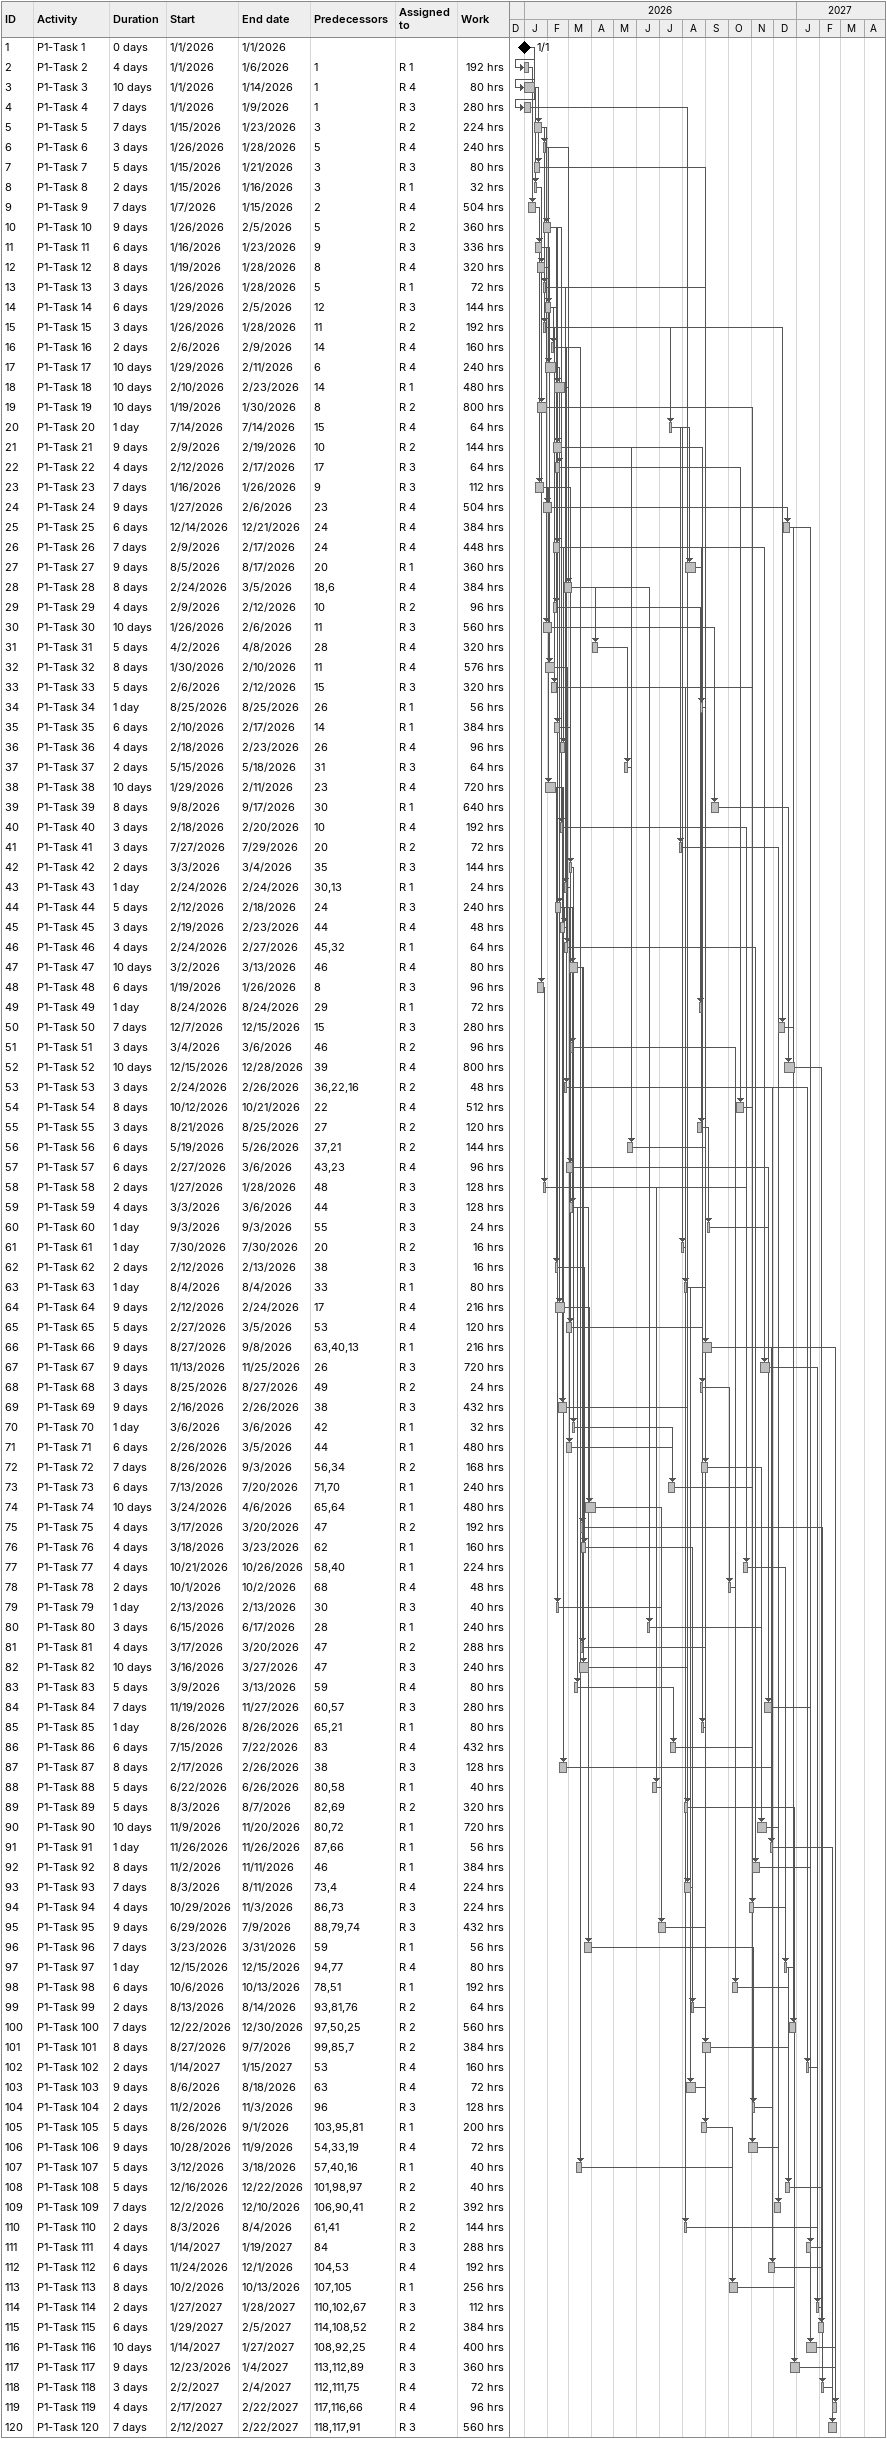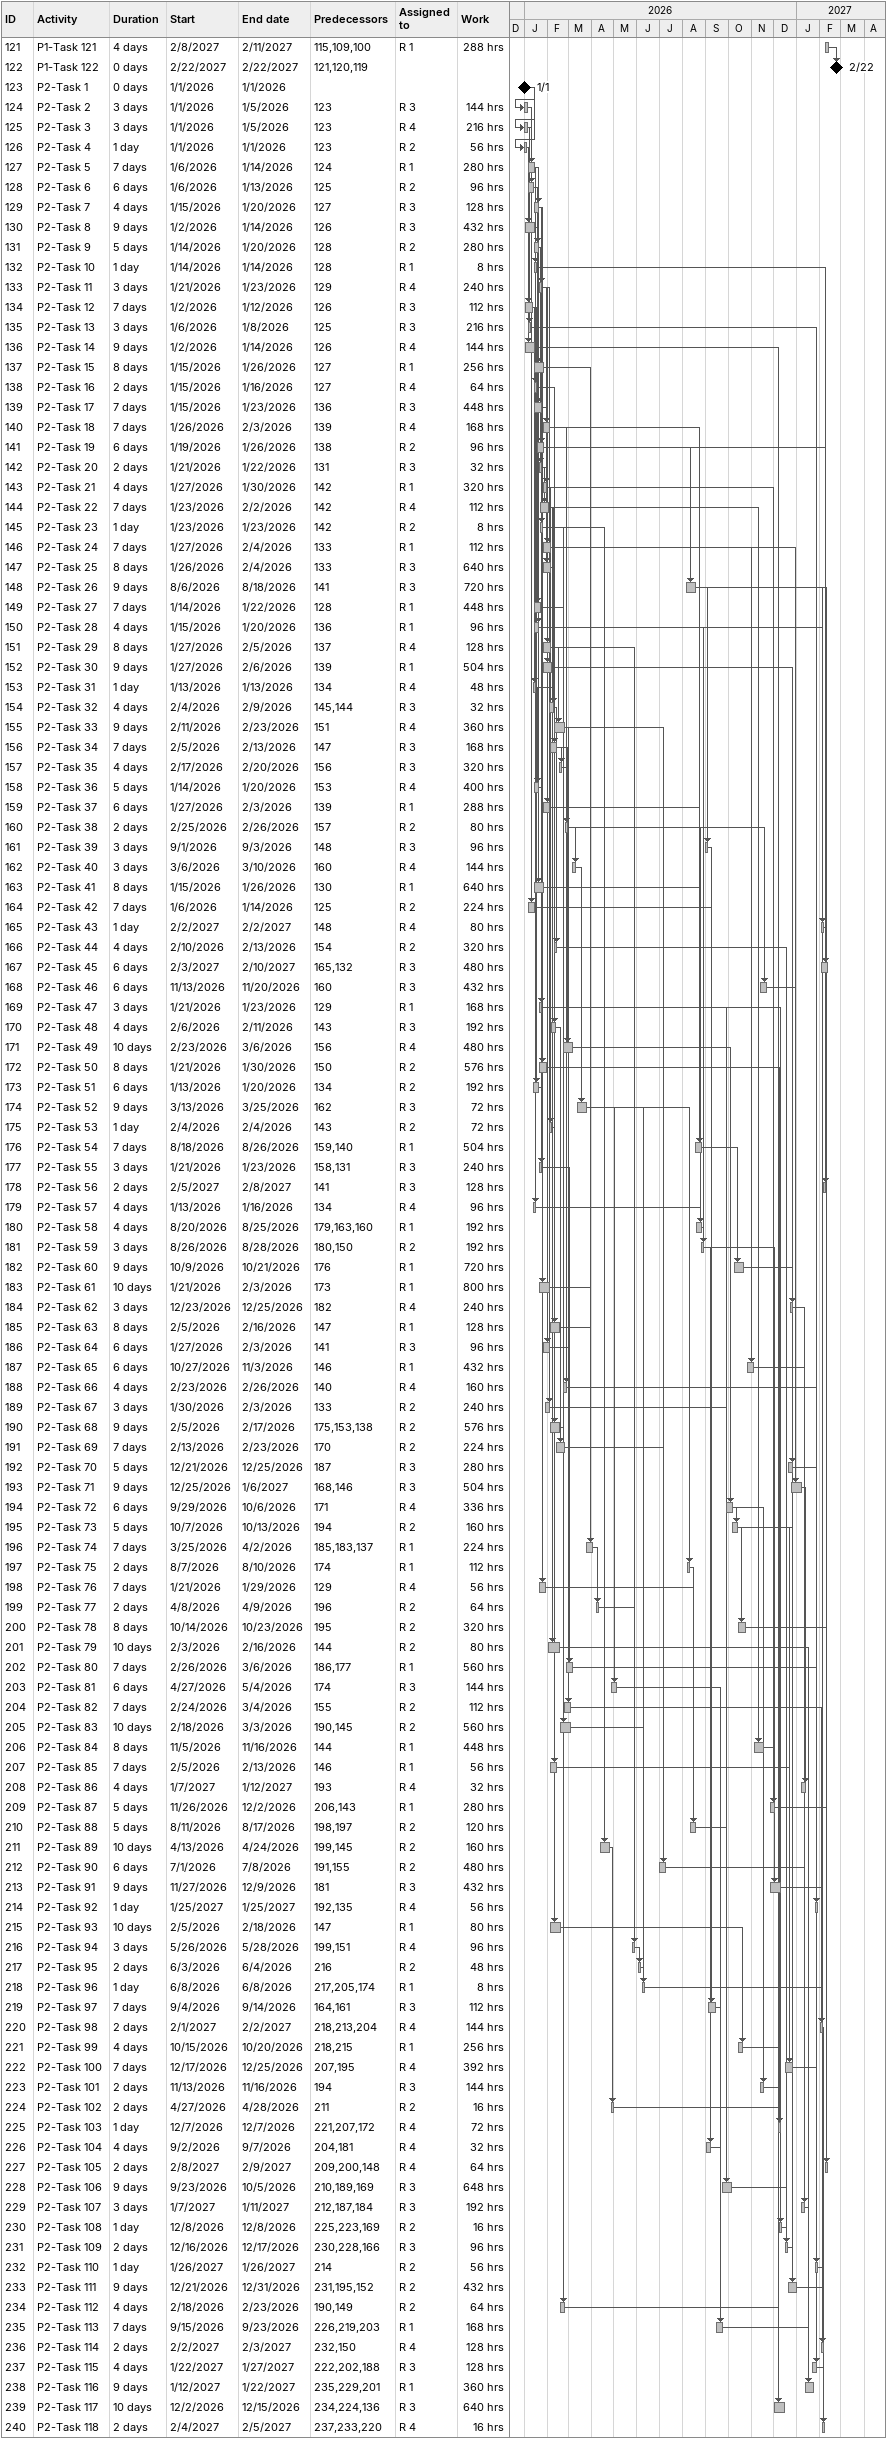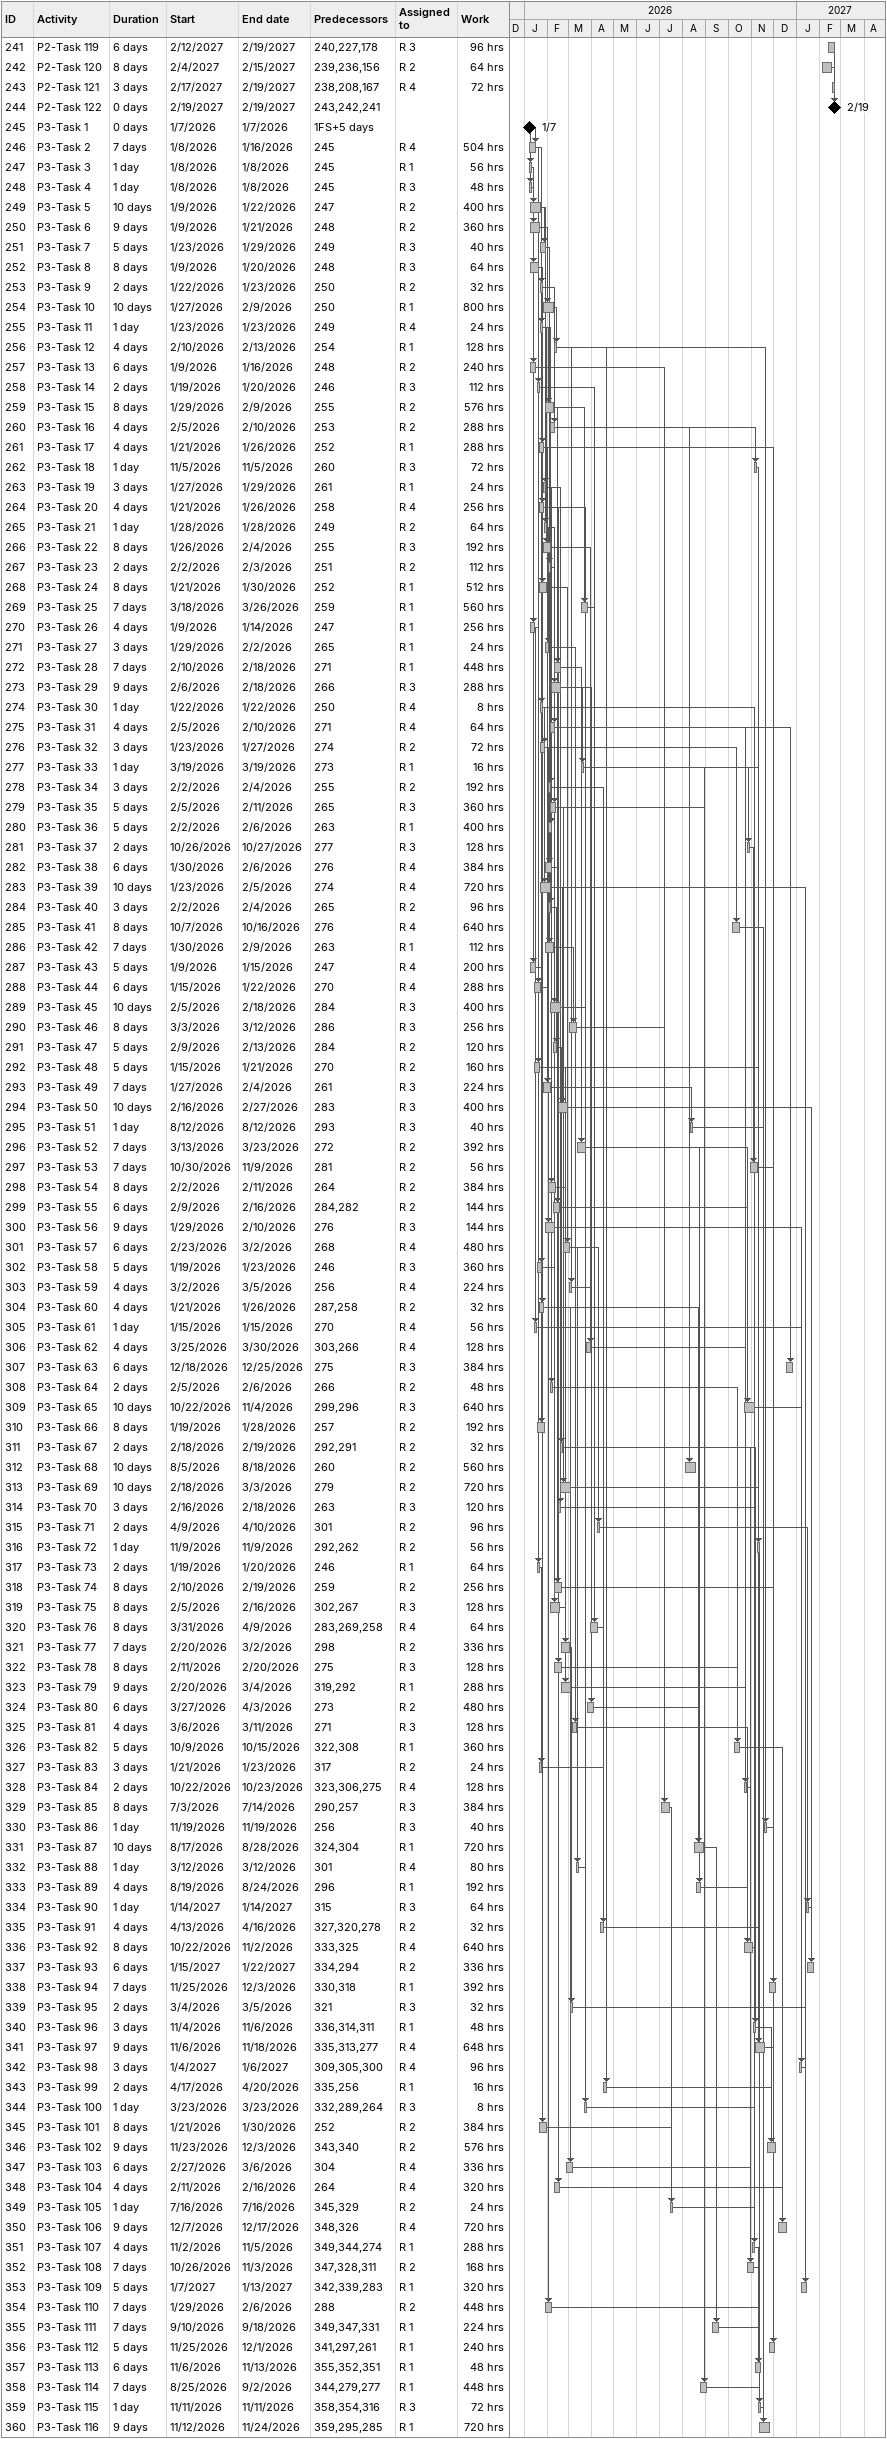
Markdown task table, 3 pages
| ID | Task | Duration | Start | Finish | Predecessors | Resources | Work (h) |
|---|---|---|---|---|---|---|---|
| 1 | P1-Task 1 | 0d | 2026-01-01 | 2026-01-01 |  |  |  |
| 2 | P1-Task 2 | 4d | 2026-01-01 | 2026-01-06 | 1 | R 1 | 192 |
| 3 | P1-Task 3 | 10d | 2026-01-01 | 2026-01-14 | 1 | R 4 | 80 |
| 4 | P1-Task 4 | 7d | 2026-01-01 | 2026-01-09 | 1 | R 3 | 280 |
| 5 | P1-Task 5 | 7d | 2026-01-15 | 2026-01-23 | 3 | R 2 | 224 |
| 6 | P1-Task 6 | 3d | 2026-01-26 | 2026-01-28 | 5 | R 4 | 240 |
| 7 | P1-Task 7 | 5d | 2026-01-15 | 2026-01-21 | 3 | R 3 | 80 |
| 8 | P1-Task 8 | 2d | 2026-01-15 | 2026-01-16 | 3 | R 1 | 32 |
| 9 | P1-Task 9 | 7d | 2026-01-07 | 2026-01-15 | 2 | R 4 | 504 |
| 10 | P1-Task 10 | 9d | 2026-01-26 | 2026-02-05 | 5 | R 2 | 360 |
| 11 | P1-Task 11 | 6d | 2026-01-16 | 2026-01-23 | 9 | R 3 | 336 |
| 12 | P1-Task 12 | 8d | 2026-01-19 | 2026-01-28 | 8 | R 4 | 320 |
| 13 | P1-Task 13 | 3d | 2026-01-26 | 2026-01-28 | 5 | R 1 | 72 |
| 14 | P1-Task 14 | 6d | 2026-01-29 | 2026-02-05 | 12 | R 3 | 144 |
| 15 | P1-Task 15 | 3d | 2026-01-26 | 2026-01-28 | 11 | R 2 | 192 |
| 16 | P1-Task 16 | 2d | 2026-02-06 | 2026-02-09 | 14 | R 4 | 160 |
| 17 | P1-Task 17 | 10d | 2026-01-29 | 2026-02-11 | 6 | R 4 | 240 |
| 18 | P1-Task 18 | 10d | 2026-02-10 | 2026-02-23 | 14 | R 1 | 480 |
| 19 | P1-Task 19 | 10d | 2026-01-19 | 2026-01-30 | 8 | R 2 | 800 |
| 20 | P1-Task 20 | 1d | 2026-07-14 | 2026-07-14 | 15 | R 4 | 64 |
| 21 | P1-Task 21 | 9d | 2026-02-09 | 2026-02-19 | 10 | R 2 | 144 |
| 22 | P1-Task 22 | 4d | 2026-02-12 | 2026-02-17 | 17 | R 3 | 64 |
| 23 | P1-Task 23 | 7d | 2026-01-16 | 2026-01-26 | 9 | R 3 | 112 |
| 24 | P1-Task 24 | 9d | 2026-01-27 | 2026-02-06 | 23 | R 4 | 504 |
| 25 | P1-Task 25 | 6d | 2026-12-14 | 2026-12-21 | 24 | R 4 | 384 |
| 26 | P1-Task 26 | 7d | 2026-02-09 | 2026-02-17 | 24 | R 4 | 448 |
| 27 | P1-Task 27 | 9d | 2026-08-05 | 2026-08-17 | 20 | R 1 | 360 |
| 28 | P1-Task 28 | 8d | 2026-02-24 | 2026-03-05 | 18, 6 | R 4 | 384 |
| 29 | P1-Task 29 | 4d | 2026-02-09 | 2026-02-12 | 10 | R 2 | 96 |
| 30 | P1-Task 30 | 10d | 2026-01-26 | 2026-02-06 | 11 | R 3 | 560 |
| 31 | P1-Task 31 | 5d | 2026-04-02 | 2026-04-08 | 28 | R 4 | 320 |
| 32 | P1-Task 32 | 8d | 2026-01-30 | 2026-02-10 | 11 | R 4 | 576 |
| 33 | P1-Task 33 | 5d | 2026-02-06 | 2026-02-12 | 15 | R 3 | 320 |
| 34 | P1-Task 34 | 1d | 2026-08-25 | 2026-08-25 | 26 | R 1 | 56 |
| 35 | P1-Task 35 | 6d | 2026-02-10 | 2026-02-17 | 14 | R 1 | 384 |
| 36 | P1-Task 36 | 4d | 2026-02-18 | 2026-02-23 | 26 | R 4 | 96 |
| 37 | P1-Task 37 | 2d | 2026-05-15 | 2026-05-18 | 31 | R 3 | 64 |
| 38 | P1-Task 38 | 10d | 2026-01-29 | 2026-02-11 | 23 | R 4 | 720 |
| 39 | P1-Task 39 | 8d | 2026-09-08 | 2026-09-17 | 30 | R 1 | 640 |
| 40 | P1-Task 40 | 3d | 2026-02-18 | 2026-02-20 | 10 | R 4 | 192 |
| 41 | P1-Task 41 | 3d | 2026-07-27 | 2026-07-29 | 20 | R 2 | 72 |
| 42 | P1-Task 42 | 2d | 2026-03-03 | 2026-03-04 | 35 | R 3 | 144 |
| 43 | P1-Task 43 | 1d | 2026-02-24 | 2026-02-24 | 30, 13 | R 1 | 24 |
| 44 | P1-Task 44 | 5d | 2026-02-12 | 2026-02-18 | 24 | R 3 | 240 |
| 45 | P1-Task 45 | 3d | 2026-02-19 | 2026-02-23 | 44 | R 4 | 48 |
| 46 | P1-Task 46 | 4d | 2026-02-24 | 2026-02-27 | 45, 32 | R 1 | 64 |
| 47 | P1-Task 47 | 10d | 2026-03-02 | 2026-03-13 | 46 | R 4 | 80 |
| 48 | P1-Task 48 | 6d | 2026-01-19 | 2026-01-26 | 8 | R 3 | 96 |
| 49 | P1-Task 49 | 1d | 2026-08-24 | 2026-08-24 | 29 | R 1 | 72 |
| 50 | P1-Task 50 | 7d | 2026-12-07 | 2026-12-15 | 15 | R 3 | 280 |
| 51 | P1-Task 51 | 3d | 2026-03-04 | 2026-03-06 | 46 | R 2 | 96 |
| 52 | P1-Task 52 | 10d | 2026-12-15 | 2026-12-28 | 39 | R 4 | 800 |
| 53 | P1-Task 53 | 3d | 2026-02-24 | 2026-02-26 | 36, 22, 16 | R 2 | 48 |
| 54 | P1-Task 54 | 8d | 2026-10-12 | 2026-10-21 | 22 | R 4 | 512 |
| 55 | P1-Task 55 | 3d | 2026-08-21 | 2026-08-25 | 27 | R 2 | 120 |
| 56 | P1-Task 56 | 6d | 2026-05-19 | 2026-05-26 | 37, 21 | R 2 | 144 |
| 57 | P1-Task 57 | 6d | 2026-02-27 | 2026-03-06 | 43, 23 | R 4 | 96 |
| 58 | P1-Task 58 | 2d | 2026-01-27 | 2026-01-28 | 48 | R 3 | 128 |
| 59 | P1-Task 59 | 4d | 2026-03-03 | 2026-03-06 | 44 | R 3 | 128 |
| 60 | P1-Task 60 | 1d | 2026-09-03 | 2026-09-03 | 55 | R 3 | 24 |
| 61 | P1-Task 61 | 1d | 2026-07-30 | 2026-07-30 | 20 | R 2 | 16 |
| 62 | P1-Task 62 | 2d | 2026-02-12 | 2026-02-13 | 38 | R 3 | 16 |
| 63 | P1-Task 63 | 1d | 2026-08-04 | 2026-08-04 | 33 | R 1 | 80 |
| 64 | P1-Task 64 | 9d | 2026-02-12 | 2026-02-24 | 17 | R 4 | 216 |
| 65 | P1-Task 65 | 5d | 2026-02-27 | 2026-03-05 | 53 | R 4 | 120 |
| 66 | P1-Task 66 | 9d | 2026-08-27 | 2026-09-08 | 63, 40, 13 | R 1 | 216 |
| 67 | P1-Task 67 | 9d | 2026-11-13 | 2026-11-25 | 26 | R 3 | 720 |
| 68 | P1-Task 68 | 3d | 2026-08-25 | 2026-08-27 | 49 | R 2 | 24 |
| 69 | P1-Task 69 | 9d | 2026-02-16 | 2026-02-26 | 38 | R 3 | 432 |
| 70 | P1-Task 70 | 1d | 2026-03-06 | 2026-03-06 | 42 | R 1 | 32 |
| 71 | P1-Task 71 | 6d | 2026-02-26 | 2026-03-05 | 44 | R 1 | 480 |
| 72 | P1-Task 72 | 7d | 2026-08-26 | 2026-09-03 | 56, 34 | R 2 | 168 |
| 73 | P1-Task 73 | 6d | 2026-07-13 | 2026-07-20 | 71, 70 | R 1 | 240 |
| 74 | P1-Task 74 | 10d | 2026-03-24 | 2026-04-06 | 65, 64 | R 1 | 480 |
| 75 | P1-Task 75 | 4d | 2026-03-17 | 2026-03-20 | 47 | R 2 | 192 |
| 76 | P1-Task 76 | 4d | 2026-03-18 | 2026-03-23 | 62 | R 1 | 160 |
| 77 | P1-Task 77 | 4d | 2026-10-21 | 2026-10-26 | 58, 40 | R 1 | 224 |
| 78 | P1-Task 78 | 2d | 2026-10-01 | 2026-10-02 | 68 | R 4 | 48 |
| 79 | P1-Task 79 | 1d | 2026-02-13 | 2026-02-13 | 30 | R 3 | 40 |
| 80 | P1-Task 80 | 3d | 2026-06-15 | 2026-06-17 | 28 | R 1 | 240 |
| 81 | P1-Task 81 | 4d | 2026-03-17 | 2026-03-20 | 47 | R 2 | 288 |
| 82 | P1-Task 82 | 10d | 2026-03-16 | 2026-03-27 | 47 | R 3 | 240 |
| 83 | P1-Task 83 | 5d | 2026-03-09 | 2026-03-13 | 59 | R 4 | 80 |
| 84 | P1-Task 84 | 7d | 2026-11-19 | 2026-11-27 | 60, 57 | R 3 | 280 |
| 85 | P1-Task 85 | 1d | 2026-08-26 | 2026-08-26 | 65, 21 | R 1 | 80 |
| 86 | P1-Task 86 | 6d | 2026-07-15 | 2026-07-22 | 83 | R 4 | 432 |
| 87 | P1-Task 87 | 8d | 2026-02-17 | 2026-02-26 | 38 | R 3 | 128 |
| 88 | P1-Task 88 | 5d | 2026-06-22 | 2026-06-26 | 80, 58 | R 1 | 40 |
| 89 | P1-Task 89 | 5d | 2026-08-03 | 2026-08-07 | 82, 69 | R 2 | 320 |
| 90 | P1-Task 90 | 10d | 2026-11-09 | 2026-11-20 | 80, 72 | R 1 | 720 |
| 91 | P1-Task 91 | 1d | 2026-11-26 | 2026-11-26 | 87, 66 | R 1 | 56 |
| 92 | P1-Task 92 | 8d | 2026-11-02 | 2026-11-11 | 46 | R 1 | 384 |
| 93 | P1-Task 93 | 7d | 2026-08-03 | 2026-08-11 | 73, 4 | R 4 | 224 |
| 94 | P1-Task 94 | 4d | 2026-10-29 | 2026-11-03 | 86, 73 | R 3 | 224 |
| 95 | P1-Task 95 | 9d | 2026-06-29 | 2026-07-09 | 88, 79, 74 | R 3 | 432 |
| 96 | P1-Task 96 | 7d | 2026-03-23 | 2026-03-31 | 59 | R 1 | 56 |
| 97 | P1-Task 97 | 1d | 2026-12-15 | 2026-12-15 | 94, 77 | R 4 | 80 |
| 98 | P1-Task 98 | 6d | 2026-10-06 | 2026-10-13 | 78, 51 | R 1 | 192 |
| 99 | P1-Task 99 | 2d | 2026-08-13 | 2026-08-14 | 93, 81, 76 | R 2 | 64 |
| 100 | P1-Task 100 | 7d | 2026-12-22 | 2026-12-30 | 97, 50, 25 | R 2 | 560 |
| 101 | P1-Task 101 | 8d | 2026-08-27 | 2026-09-07 | 99, 85, 7 | R 2 | 384 |
| 102 | P1-Task 102 | 2d | 2027-01-14 | 2027-01-15 | 53 | R 4 | 160 |
| 103 | P1-Task 103 | 9d | 2026-08-06 | 2026-08-18 | 63 | R 4 | 72 |
| 104 | P1-Task 104 | 2d | 2026-11-02 | 2026-11-03 | 96 | R 3 | 128 |
| 105 | P1-Task 105 | 5d | 2026-08-26 | 2026-09-01 | 103, 95, 81 | R 1 | 200 |
| 106 | P1-Task 106 | 9d | 2026-10-28 | 2026-11-09 | 54, 33, 19 | R 4 | 72 |
| 107 | P1-Task 107 | 5d | 2026-03-12 | 2026-03-18 | 57, 40, 16 | R 1 | 40 |
| 108 | P1-Task 108 | 5d | 2026-12-16 | 2026-12-22 | 101, 98, 97 | R 2 | 40 |
| 109 | P1-Task 109 | 7d | 2026-12-02 | 2026-12-10 | 106, 90, 41 | R 2 | 392 |
| 110 | P1-Task 110 | 2d | 2026-08-03 | 2026-08-04 | 61, 41 | R 2 | 144 |
| 111 | P1-Task 111 | 4d | 2027-01-14 | 2027-01-19 | 84 | R 3 | 288 |
| 112 | P1-Task 112 | 6d | 2026-11-24 | 2026-12-01 | 104, 53 | R 4 | 192 |
| 113 | P1-Task 113 | 8d | 2026-10-02 | 2026-10-13 | 107, 105 | R 1 | 256 |
| 114 | P1-Task 114 | 2d | 2027-01-27 | 2027-01-28 | 110, 102, 67 | R 3 | 112 |
| 115 | P1-Task 115 | 6d | 2027-01-29 | 2027-02-05 | 114, 108, 52 | R 2 | 384 |
| 116 | P1-Task 116 | 10d | 2027-01-14 | 2027-01-27 | 108, 92, 25 | R 4 | 400 |
| 117 | P1-Task 117 | 9d | 2026-12-23 | 2027-01-04 | 113, 112, 89 | R 3 | 360 |
| 118 | P1-Task 118 | 3d | 2027-02-02 | 2027-02-04 | 112, 111, 75 | R 4 | 72 |
| 119 | P1-Task 119 | 4d | 2027-02-17 | 2027-02-22 | 117, 116, 66 | R 4 | 96 |
| 120 | P1-Task 120 | 7d | 2027-02-12 | 2027-02-22 | 118, 117, 91 | R 3 | 560 |
| 121 | P1-Task 121 | 4d | 2027-02-08 | 2027-02-11 | 115, 109, 100 | R 1 | 288 |
| 122 | P1-Task 122 | 0d | 2027-02-22 | 2027-02-22 | 121, 120, 119 |  |  |
| 123 | P2-Task 1 | 0d | 2026-01-01 | 2026-01-01 |  |  |  |
| 124 | P2-Task 2 | 3d | 2026-01-01 | 2026-01-05 | 123 | R 3 | 144 |
| 125 | P2-Task 3 | 3d | 2026-01-01 | 2026-01-05 | 123 | R 4 | 216 |
| 126 | P2-Task 4 | 1d | 2026-01-01 | 2026-01-01 | 123 | R 2 | 56 |
| 127 | P2-Task 5 | 7d | 2026-01-06 | 2026-01-14 | 124 | R 1 | 280 |
| 128 | P2-Task 6 | 6d | 2026-01-06 | 2026-01-13 | 125 | R 2 | 96 |
| 129 | P2-Task 7 | 4d | 2026-01-15 | 2026-01-20 | 127 | R 3 | 128 |
| 130 | P2-Task 8 | 9d | 2026-01-02 | 2026-01-14 | 126 | R 3 | 432 |
| 131 | P2-Task 9 | 5d | 2026-01-14 | 2026-01-20 | 128 | R 2 | 280 |
| 132 | P2-Task 10 | 1d | 2026-01-14 | 2026-01-14 | 128 | R 1 | 8 |
| 133 | P2-Task 11 | 3d | 2026-01-21 | 2026-01-23 | 129 | R 4 | 240 |
| 134 | P2-Task 12 | 7d | 2026-01-02 | 2026-01-12 | 126 | R 3 | 112 |
| 135 | P2-Task 13 | 3d | 2026-01-06 | 2026-01-08 | 125 | R 3 | 216 |
| 136 | P2-Task 14 | 9d | 2026-01-02 | 2026-01-14 | 126 | R 4 | 144 |
| 137 | P2-Task 15 | 8d | 2026-01-15 | 2026-01-26 | 127 | R 1 | 256 |
| 138 | P2-Task 16 | 2d | 2026-01-15 | 2026-01-16 | 127 | R 4 | 64 |
| 139 | P2-Task 17 | 7d | 2026-01-15 | 2026-01-23 | 136 | R 3 | 448 |
| 140 | P2-Task 18 | 7d | 2026-01-26 | 2026-02-03 | 139 | R 4 | 168 |
| 141 | P2-Task 19 | 6d | 2026-01-19 | 2026-01-26 | 138 | R 2 | 96 |
| 142 | P2-Task 20 | 2d | 2026-01-21 | 2026-01-22 | 131 | R 3 | 32 |
| 143 | P2-Task 21 | 4d | 2026-01-27 | 2026-01-30 | 142 | R 1 | 320 |
| 144 | P2-Task 22 | 7d | 2026-01-23 | 2026-02-02 | 142 | R 4 | 112 |
| 145 | P2-Task 23 | 1d | 2026-01-23 | 2026-01-23 | 142 | R 2 | 8 |
| 146 | P2-Task 24 | 7d | 2026-01-27 | 2026-02-04 | 133 | R 1 | 112 |
| 147 | P2-Task 25 | 8d | 2026-01-26 | 2026-02-04 | 133 | R 3 | 640 |
| 148 | P2-Task 26 | 9d | 2026-08-06 | 2026-08-18 | 141 | R 3 | 720 |
| 149 | P2-Task 27 | 7d | 2026-01-14 | 2026-01-22 | 128 | R 1 | 448 |
| 150 | P2-Task 28 | 4d | 2026-01-15 | 2026-01-20 | 136 | R 1 | 96 |
| 151 | P2-Task 29 | 8d | 2026-01-27 | 2026-02-05 | 137 | R 4 | 128 |
| 152 | P2-Task 30 | 9d | 2026-01-27 | 2026-02-06 | 139 | R 1 | 504 |
| 153 | P2-Task 31 | 1d | 2026-01-13 | 2026-01-13 | 134 | R 4 | 48 |
| 154 | P2-Task 32 | 4d | 2026-02-04 | 2026-02-09 | 145, 144 | R 3 | 32 |
| 155 | P2-Task 33 | 9d | 2026-02-11 | 2026-02-23 | 151 | R 4 | 360 |
| 156 | P2-Task 34 | 7d | 2026-02-05 | 2026-02-13 | 147 | R 3 | 168 |
| 157 | P2-Task 35 | 4d | 2026-02-17 | 2026-02-20 | 156 | R 3 | 320 |
| 158 | P2-Task 36 | 5d | 2026-01-14 | 2026-01-20 | 153 | R 4 | 400 |
| 159 | P2-Task 37 | 6d | 2026-01-27 | 2026-02-03 | 139 | R 1 | 288 |
| 160 | P2-Task 38 | 2d | 2026-02-25 | 2026-02-26 | 157 | R 2 | 80 |
| 161 | P2-Task 39 | 3d | 2026-09-01 | 2026-09-03 | 148 | R 3 | 96 |
| 162 | P2-Task 40 | 3d | 2026-03-06 | 2026-03-10 | 160 | R 4 | 144 |
| 163 | P2-Task 41 | 8d | 2026-01-15 | 2026-01-26 | 130 | R 1 | 640 |
| 164 | P2-Task 42 | 7d | 2026-01-06 | 2026-01-14 | 125 | R 2 | 224 |
| 165 | P2-Task 43 | 1d | 2027-02-02 | 2027-02-02 | 148 | R 4 | 80 |
| 166 | P2-Task 44 | 4d | 2026-02-10 | 2026-02-13 | 154 | R 2 | 320 |
| 167 | P2-Task 45 | 6d | 2027-02-03 | 2027-02-10 | 165, 132 | R 3 | 480 |
| 168 | P2-Task 46 | 6d | 2026-11-13 | 2026-11-20 | 160 | R 3 | 432 |
| 169 | P2-Task 47 | 3d | 2026-01-21 | 2026-01-23 | 129 | R 1 | 168 |
| 170 | P2-Task 48 | 4d | 2026-02-06 | 2026-02-11 | 143 | R 3 | 192 |
| 171 | P2-Task 49 | 10d | 2026-02-23 | 2026-03-06 | 156 | R 4 | 480 |
| 172 | P2-Task 50 | 8d | 2026-01-21 | 2026-01-30 | 150 | R 2 | 576 |
| 173 | P2-Task 51 | 6d | 2026-01-13 | 2026-01-20 | 134 | R 2 | 192 |
| 174 | P2-Task 52 | 9d | 2026-03-13 | 2026-03-25 | 162 | R 3 | 72 |
| 175 | P2-Task 53 | 1d | 2026-02-04 | 2026-02-04 | 143 | R 2 | 72 |
| 176 | P2-Task 54 | 7d | 2026-08-18 | 2026-08-26 | 159, 140 | R 1 | 504 |
| 177 | P2-Task 55 | 3d | 2026-01-21 | 2026-01-23 | 158, 131 | R 3 | 240 |
| 178 | P2-Task 56 | 2d | 2027-02-05 | 2027-02-08 | 141 | R 3 | 128 |
| 179 | P2-Task 57 | 4d | 2026-01-13 | 2026-01-16 | 134 | R 4 | 96 |
| 180 | P2-Task 58 | 4d | 2026-08-20 | 2026-08-25 | 179, 163, 160 | R 1 | 192 |
| 181 | P2-Task 59 | 3d | 2026-08-26 | 2026-08-28 | 180, 150 | R 2 | 192 |
| 182 | P2-Task 60 | 9d | 2026-10-09 | 2026-10-21 | 176 | R 1 | 720 |
| 183 | P2-Task 61 | 10d | 2026-01-21 | 2026-02-03 | 173 | R 1 | 800 |
| 184 | P2-Task 62 | 3d | 2026-12-23 | 2026-12-25 | 182 | R 4 | 240 |
| 185 | P2-Task 63 | 8d | 2026-02-05 | 2026-02-16 | 147 | R 1 | 128 |
| 186 | P2-Task 64 | 6d | 2026-01-27 | 2026-02-03 | 141 | R 3 | 96 |
| 187 | P2-Task 65 | 6d | 2026-10-27 | 2026-11-03 | 146 | R 1 | 432 |
| 188 | P2-Task 66 | 4d | 2026-02-23 | 2026-02-26 | 140 | R 4 | 160 |
| 189 | P2-Task 67 | 3d | 2026-01-30 | 2026-02-03 | 133 | R 2 | 240 |
| 190 | P2-Task 68 | 9d | 2026-02-05 | 2026-02-17 | 175, 153, 138 | R 2 | 576 |
| 191 | P2-Task 69 | 7d | 2026-02-13 | 2026-02-23 | 170 | R 2 | 224 |
| 192 | P2-Task 70 | 5d | 2026-12-21 | 2026-12-25 | 187 | R 3 | 280 |
| 193 | P2-Task 71 | 9d | 2026-12-25 | 2027-01-06 | 168, 146 | R 3 | 504 |
| 194 | P2-Task 72 | 6d | 2026-09-29 | 2026-10-06 | 171 | R 4 | 336 |
| 195 | P2-Task 73 | 5d | 2026-10-07 | 2026-10-13 | 194 | R 2 | 160 |
| 196 | P2-Task 74 | 7d | 2026-03-25 | 2026-04-02 | 185, 183, 137 | R 1 | 224 |
| 197 | P2-Task 75 | 2d | 2026-08-07 | 2026-08-10 | 174 | R 1 | 112 |
| 198 | P2-Task 76 | 7d | 2026-01-21 | 2026-01-29 | 129 | R 4 | 56 |
| 199 | P2-Task 77 | 2d | 2026-04-08 | 2026-04-09 | 196 | R 2 | 64 |
| 200 | P2-Task 78 | 8d | 2026-10-14 | 2026-10-23 | 195 | R 2 | 320 |
| 201 | P2-Task 79 | 10d | 2026-02-03 | 2026-02-16 | 144 | R 2 | 80 |
| 202 | P2-Task 80 | 7d | 2026-02-26 | 2026-03-06 | 186, 177 | R 1 | 560 |
| 203 | P2-Task 81 | 6d | 2026-04-27 | 2026-05-04 | 174 | R 3 | 144 |
| 204 | P2-Task 82 | 7d | 2026-02-24 | 2026-03-04 | 155 | R 2 | 112 |
| 205 | P2-Task 83 | 10d | 2026-02-18 | 2026-03-03 | 190, 145 | R 2 | 560 |
| 206 | P2-Task 84 | 8d | 2026-11-05 | 2026-11-16 | 144 | R 1 | 448 |
| 207 | P2-Task 85 | 7d | 2026-02-05 | 2026-02-13 | 146 | R 1 | 56 |
| 208 | P2-Task 86 | 4d | 2027-01-07 | 2027-01-12 | 193 | R 4 | 32 |
| 209 | P2-Task 87 | 5d | 2026-11-26 | 2026-12-02 | 206, 143 | R 1 | 280 |
| 210 | P2-Task 88 | 5d | 2026-08-11 | 2026-08-17 | 198, 197 | R 2 | 120 |
| 211 | P2-Task 89 | 10d | 2026-04-13 | 2026-04-24 | 199, 145 | R 2 | 160 |
| 212 | P2-Task 90 | 6d | 2026-07-01 | 2026-07-08 | 191, 155 | R 2 | 480 |
| 213 | P2-Task 91 | 9d | 2026-11-27 | 2026-12-09 | 181 | R 3 | 432 |
| 214 | P2-Task 92 | 1d | 2027-01-25 | 2027-01-25 | 192, 135 | R 4 | 56 |
| 215 | P2-Task 93 | 10d | 2026-02-05 | 2026-02-18 | 147 | R 1 | 80 |
| 216 | P2-Task 94 | 3d | 2026-05-26 | 2026-05-28 | 199, 151 | R 4 | 96 |
| 217 | P2-Task 95 | 2d | 2026-06-03 | 2026-06-04 | 216 | R 2 | 48 |
| 218 | P2-Task 96 | 1d | 2026-06-08 | 2026-06-08 | 217, 205, 174 | R 1 | 8 |
| 219 | P2-Task 97 | 7d | 2026-09-04 | 2026-09-14 | 164, 161 | R 3 | 112 |
| 220 | P2-Task 98 | 2d | 2027-02-01 | 2027-02-02 | 218, 213, 204 | R 4 | 144 |
| 221 | P2-Task 99 | 4d | 2026-10-15 | 2026-10-20 | 218, 215 | R 1 | 256 |
| 222 | P2-Task 100 | 7d | 2026-12-17 | 2026-12-25 | 207, 195 | R 4 | 392 |
| 223 | P2-Task 101 | 2d | 2026-11-13 | 2026-11-16 | 194 | R 3 | 144 |
| 224 | P2-Task 102 | 2d | 2026-04-27 | 2026-04-28 | 211 | R 2 | 16 |
| 225 | P2-Task 103 | 1d | 2026-12-07 | 2026-12-07 | 221, 207, 172 | R 4 | 72 |
| 226 | P2-Task 104 | 4d | 2026-09-02 | 2026-09-07 | 204, 181 | R 4 | 32 |
| 227 | P2-Task 105 | 2d | 2027-02-08 | 2027-02-09 | 209, 200, 148 | R 4 | 64 |
| 228 | P2-Task 106 | 9d | 2026-09-23 | 2026-10-05 | 210, 189, 169 | R 3 | 648 |
| 229 | P2-Task 107 | 3d | 2027-01-07 | 2027-01-11 | 212, 187, 184 | R 3 | 192 |
| 230 | P2-Task 108 | 1d | 2026-12-08 | 2026-12-08 | 225, 223, 169 | R 2 | 16 |
| 231 | P2-Task 109 | 2d | 2026-12-16 | 2026-12-17 | 230, 228, 166 | R 3 | 96 |
| 232 | P2-Task 110 | 1d | 2027-01-26 | 2027-01-26 | 214 | R 2 | 56 |
| 233 | P2-Task 111 | 9d | 2026-12-21 | 2026-12-31 | 231, 195, 152 | R 2 | 432 |
| 234 | P2-Task 112 | 4d | 2026-02-18 | 2026-02-23 | 190, 149 | R 2 | 64 |
| 235 | P2-Task 113 | 7d | 2026-09-15 | 2026-09-23 | 226, 219, 203 | R 1 | 168 |
| 236 | P2-Task 114 | 2d | 2027-02-02 | 2027-02-03 | 232, 150 | R 4 | 128 |
| 237 | P2-Task 115 | 4d | 2027-01-22 | 2027-01-27 | 222, 202, 188 | R 3 | 128 |
| 238 | P2-Task 116 | 9d | 2027-01-12 | 2027-01-22 | 235, 229, 201 | R 1 | 360 |
| 239 | P2-Task 117 | 10d | 2026-12-02 | 2026-12-15 | 234, 224, 136 | R 3 | 640 |
| 240 | P2-Task 118 | 2d | 2027-02-04 | 2027-02-05 | 237, 233, 220 | R 4 | 16 |
| 241 | P2-Task 119 | 6d | 2027-02-12 | 2027-02-19 | 240, 227, 178 | R 3 | 96 |
| 242 | P2-Task 120 | 8d | 2027-02-04 | 2027-02-15 | 239, 236, 156 | R 2 | 64 |
| 243 | P2-Task 121 | 3d | 2027-02-17 | 2027-02-19 | 238, 208, 167 | R 4 | 72 |
| 244 | P2-Task 122 | 0d | 2027-02-19 | 2027-02-19 | 243, 242, 241 |  |  |
| 245 | P3-Task 1 | 0d | 2026-01-07 | 2026-01-07 | 1FS+5d |  |  |
| 246 | P3-Task 2 | 7d | 2026-01-08 | 2026-01-16 | 245 | R 4 | 504 |
| 247 | P3-Task 3 | 1d | 2026-01-08 | 2026-01-08 | 245 | R 1 | 56 |
| 248 | P3-Task 4 | 1d | 2026-01-08 | 2026-01-08 | 245 | R 3 | 48 |
| 249 | P3-Task 5 | 10d | 2026-01-09 | 2026-01-22 | 247 | R 2 | 400 |
| 250 | P3-Task 6 | 9d | 2026-01-09 | 2026-01-21 | 248 | R 2 | 360 |
| 251 | P3-Task 7 | 5d | 2026-01-23 | 2026-01-29 | 249 | R 3 | 40 |
| 252 | P3-Task 8 | 8d | 2026-01-09 | 2026-01-20 | 248 | R 3 | 64 |
| 253 | P3-Task 9 | 2d | 2026-01-22 | 2026-01-23 | 250 | R 2 | 32 |
| 254 | P3-Task 10 | 10d | 2026-01-27 | 2026-02-09 | 250 | R 1 | 800 |
| 255 | P3-Task 11 | 1d | 2026-01-23 | 2026-01-23 | 249 | R 4 | 24 |
| 256 | P3-Task 12 | 4d | 2026-02-10 | 2026-02-13 | 254 | R 1 | 128 |
| 257 | P3-Task 13 | 6d | 2026-01-09 | 2026-01-16 | 248 | R 2 | 240 |
| 258 | P3-Task 14 | 2d | 2026-01-19 | 2026-01-20 | 246 | R 3 | 112 |
| 259 | P3-Task 15 | 8d | 2026-01-29 | 2026-02-09 | 255 | R 2 | 576 |
| 260 | P3-Task 16 | 4d | 2026-02-05 | 2026-02-10 | 253 | R 2 | 288 |
| 261 | P3-Task 17 | 4d | 2026-01-21 | 2026-01-26 | 252 | R 1 | 288 |
| 262 | P3-Task 18 | 1d | 2026-11-05 | 2026-11-05 | 260 | R 3 | 72 |
| 263 | P3-Task 19 | 3d | 2026-01-27 | 2026-01-29 | 261 | R 1 | 24 |
| 264 | P3-Task 20 | 4d | 2026-01-21 | 2026-01-26 | 258 | R 4 | 256 |
| 265 | P3-Task 21 | 1d | 2026-01-28 | 2026-01-28 | 249 | R 2 | 64 |
| 266 | P3-Task 22 | 8d | 2026-01-26 | 2026-02-04 | 255 | R 3 | 192 |
| 267 | P3-Task 23 | 2d | 2026-02-02 | 2026-02-03 | 251 | R 2 | 112 |
| 268 | P3-Task 24 | 8d | 2026-01-21 | 2026-01-30 | 252 | R 1 | 512 |
| 269 | P3-Task 25 | 7d | 2026-03-18 | 2026-03-26 | 259 | R 1 | 560 |
| 270 | P3-Task 26 | 4d | 2026-01-09 | 2026-01-14 | 247 | R 1 | 256 |
| 271 | P3-Task 27 | 3d | 2026-01-29 | 2026-02-02 | 265 | R 1 | 24 |
| 272 | P3-Task 28 | 7d | 2026-02-10 | 2026-02-18 | 271 | R 1 | 448 |
| 273 | P3-Task 29 | 9d | 2026-02-06 | 2026-02-18 | 266 | R 3 | 288 |
| 274 | P3-Task 30 | 1d | 2026-01-22 | 2026-01-22 | 250 | R 4 | 8 |
| 275 | P3-Task 31 | 4d | 2026-02-05 | 2026-02-10 | 271 | R 4 | 64 |
| 276 | P3-Task 32 | 3d | 2026-01-23 | 2026-01-27 | 274 | R 2 | 72 |
| 277 | P3-Task 33 | 1d | 2026-03-19 | 2026-03-19 | 273 | R 1 | 16 |
| 278 | P3-Task 34 | 3d | 2026-02-02 | 2026-02-04 | 255 | R 2 | 192 |
| 279 | P3-Task 35 | 5d | 2026-02-05 | 2026-02-11 | 265 | R 3 | 360 |
| 280 | P3-Task 36 | 5d | 2026-02-02 | 2026-02-06 | 263 | R 1 | 400 |
| 281 | P3-Task 37 | 2d | 2026-10-26 | 2026-10-27 | 277 | R 3 | 128 |
| 282 | P3-Task 38 | 6d | 2026-01-30 | 2026-02-06 | 276 | R 4 | 384 |
| 283 | P3-Task 39 | 10d | 2026-01-23 | 2026-02-05 | 274 | R 4 | 720 |
| 284 | P3-Task 40 | 3d | 2026-02-02 | 2026-02-04 | 265 | R 2 | 96 |
| 285 | P3-Task 41 | 8d | 2026-10-07 | 2026-10-16 | 276 | R 4 | 640 |
| 286 | P3-Task 42 | 7d | 2026-01-30 | 2026-02-09 | 263 | R 1 | 112 |
| 287 | P3-Task 43 | 5d | 2026-01-09 | 2026-01-15 | 247 | R 4 | 200 |
| 288 | P3-Task 44 | 6d | 2026-01-15 | 2026-01-22 | 270 | R 4 | 288 |
| 289 | P3-Task 45 | 10d | 2026-02-05 | 2026-02-18 | 284 | R 3 | 400 |
| 290 | P3-Task 46 | 8d | 2026-03-03 | 2026-03-12 | 286 | R 3 | 256 |
| 291 | P3-Task 47 | 5d | 2026-02-09 | 2026-02-13 | 284 | R 2 | 120 |
| 292 | P3-Task 48 | 5d | 2026-01-15 | 2026-01-21 | 270 | R 2 | 160 |
| 293 | P3-Task 49 | 7d | 2026-01-27 | 2026-02-04 | 261 | R 3 | 224 |
| 294 | P3-Task 50 | 10d | 2026-02-16 | 2026-02-27 | 283 | R 3 | 400 |
| 295 | P3-Task 51 | 1d | 2026-08-12 | 2026-08-12 | 293 | R 3 | 40 |
| 296 | P3-Task 52 | 7d | 2026-03-13 | 2026-03-23 | 272 | R 2 | 392 |
| 297 | P3-Task 53 | 7d | 2026-10-30 | 2026-11-09 | 281 | R 2 | 56 |
| 298 | P3-Task 54 | 8d | 2026-02-02 | 2026-02-11 | 264 | R 2 | 384 |
| 299 | P3-Task 55 | 6d | 2026-02-09 | 2026-02-16 | 284, 282 | R 2 | 144 |
| 300 | P3-Task 56 | 9d | 2026-01-29 | 2026-02-10 | 276 | R 3 | 144 |
| 301 | P3-Task 57 | 6d | 2026-02-23 | 2026-03-02 | 268 | R 4 | 480 |
| 302 | P3-Task 58 | 5d | 2026-01-19 | 2026-01-23 | 246 | R 3 | 360 |
| 303 | P3-Task 59 | 4d | 2026-03-02 | 2026-03-05 | 256 | R 4 | 224 |
| 304 | P3-Task 60 | 4d | 2026-01-21 | 2026-01-26 | 287, 258 | R 2 | 32 |
| 305 | P3-Task 61 | 1d | 2026-01-15 | 2026-01-15 | 270 | R 4 | 56 |
| 306 | P3-Task 62 | 4d | 2026-03-25 | 2026-03-30 | 303, 266 | R 4 | 128 |
| 307 | P3-Task 63 | 6d | 2026-12-18 | 2026-12-25 | 275 | R 3 | 384 |
| 308 | P3-Task 64 | 2d | 2026-02-05 | 2026-02-06 | 266 | R 2 | 48 |
| 309 | P3-Task 65 | 10d | 2026-10-22 | 2026-11-04 | 299, 296 | R 3 | 640 |
| 310 | P3-Task 66 | 8d | 2026-01-19 | 2026-01-28 | 257 | R 2 | 192 |
| 311 | P3-Task 67 | 2d | 2026-02-18 | 2026-02-19 | 292, 291 | R 2 | 32 |
| 312 | P3-Task 68 | 10d | 2026-08-05 | 2026-08-18 | 260 | R 2 | 560 |
| 313 | P3-Task 69 | 10d | 2026-02-18 | 2026-03-03 | 279 | R 2 | 720 |
| 314 | P3-Task 70 | 3d | 2026-02-16 | 2026-02-18 | 263 | R 3 | 120 |
| 315 | P3-Task 71 | 2d | 2026-04-09 | 2026-04-10 | 301 | R 2 | 96 |
| 316 | P3-Task 72 | 1d | 2026-11-09 | 2026-11-09 | 292, 262 | R 2 | 56 |
| 317 | P3-Task 73 | 2d | 2026-01-19 | 2026-01-20 | 246 | R 1 | 64 |
| 318 | P3-Task 74 | 8d | 2026-02-10 | 2026-02-19 | 259 | R 2 | 256 |
| 319 | P3-Task 75 | 8d | 2026-02-05 | 2026-02-16 | 302, 267 | R 3 | 128 |
| 320 | P3-Task 76 | 8d | 2026-03-31 | 2026-04-09 | 283, 269, 258 | R 4 | 64 |
| 321 | P3-Task 77 | 7d | 2026-02-20 | 2026-03-02 | 298 | R 2 | 336 |
| 322 | P3-Task 78 | 8d | 2026-02-11 | 2026-02-20 | 275 | R 3 | 128 |
| 323 | P3-Task 79 | 9d | 2026-02-20 | 2026-03-04 | 319, 292 | R 1 | 288 |
| 324 | P3-Task 80 | 6d | 2026-03-27 | 2026-04-03 | 273 | R 2 | 480 |
| 325 | P3-Task 81 | 4d | 2026-03-06 | 2026-03-11 | 271 | R 3 | 128 |
| 326 | P3-Task 82 | 5d | 2026-10-09 | 2026-10-15 | 322, 308 | R 1 | 360 |
| 327 | P3-Task 83 | 3d | 2026-01-21 | 2026-01-23 | 317 | R 2 | 24 |
| 328 | P3-Task 84 | 2d | 2026-10-22 | 2026-10-23 | 323, 306, 275 | R 4 | 128 |
| 329 | P3-Task 85 | 8d | 2026-07-03 | 2026-07-14 | 290, 257 | R 3 | 384 |
| 330 | P3-Task 86 | 1d | 2026-11-19 | 2026-11-19 | 256 | R 3 | 40 |
| 331 | P3-Task 87 | 10d | 2026-08-17 | 2026-08-28 | 324, 304 | R 1 | 720 |
| 332 | P3-Task 88 | 1d | 2026-03-12 | 2026-03-12 | 301 | R 4 | 80 |
| 333 | P3-Task 89 | 4d | 2026-08-19 | 2026-08-24 | 296 | R 1 | 192 |
| 334 | P3-Task 90 | 1d | 2027-01-14 | 2027-01-14 | 315 | R 3 | 64 |
| 335 | P3-Task 91 | 4d | 2026-04-13 | 2026-04-16 | 327, 320, 278 | R 2 | 32 |
| 336 | P3-Task 92 | 8d | 2026-10-22 | 2026-11-02 | 333, 325 | R 4 | 640 |
| 337 | P3-Task 93 | 6d | 2027-01-15 | 2027-01-22 | 334, 294 | R 2 | 336 |
| 338 | P3-Task 94 | 7d | 2026-11-25 | 2026-12-03 | 330, 318 | R 1 | 392 |
| 339 | P3-Task 95 | 2d | 2026-03-04 | 2026-03-05 | 321 | R 3 | 32 |
| 340 | P3-Task 96 | 3d | 2026-11-04 | 2026-11-06 | 336, 314, 311 | R 1 | 48 |
| 341 | P3-Task 97 | 9d | 2026-11-06 | 2026-11-18 | 335, 313, 277 | R 4 | 648 |
| 342 | P3-Task 98 | 3d | 2027-01-04 | 2027-01-06 | 309, 305, 300 | R 4 | 96 |
| 343 | P3-Task 99 | 2d | 2026-04-17 | 2026-04-20 | 335, 256 | R 1 | 16 |
| 344 | P3-Task 100 | 1d | 2026-03-23 | 2026-03-23 | 332, 289, 264 | R 3 | 8 |
| 345 | P3-Task 101 | 8d | 2026-01-21 | 2026-01-30 | 252 | R 2 | 384 |
| 346 | P3-Task 102 | 9d | 2026-11-23 | 2026-12-03 | 343, 340 | R 2 | 576 |
| 347 | P3-Task 103 | 6d | 2026-02-27 | 2026-03-06 | 304 | R 4 | 336 |
| 348 | P3-Task 104 | 4d | 2026-02-11 | 2026-02-16 | 264 | R 4 | 320 |
| 349 | P3-Task 105 | 1d | 2026-07-16 | 2026-07-16 | 345, 329 | R 2 | 24 |
| 350 | P3-Task 106 | 9d | 2026-12-07 | 2026-12-17 | 348, 326 | R 4 | 720 |
| 351 | P3-Task 107 | 4d | 2026-11-02 | 2026-11-05 | 349, 344, 274 | R 1 | 288 |
| 352 | P3-Task 108 | 7d | 2026-10-26 | 2026-11-03 | 347, 328, 311 | R 2 | 168 |
| 353 | P3-Task 109 | 5d | 2027-01-07 | 2027-01-13 | 342, 339, 283 | R 1 | 320 |
| 354 | P3-Task 110 | 7d | 2026-01-29 | 2026-02-06 | 288 | R 2 | 448 |
| 355 | P3-Task 111 | 7d | 2026-09-10 | 2026-09-18 | 349, 347, 331 | R 1 | 224 |
| 356 | P3-Task 112 | 5d | 2026-11-25 | 2026-12-01 | 341, 297, 261 | R 1 | 240 |
| 357 | P3-Task 113 | 6d | 2026-11-06 | 2026-11-13 | 355, 352, 351 | R 1 | 48 |
| 358 | P3-Task 114 | 7d | 2026-08-25 | 2026-09-02 | 344, 279, 277 | R 1 | 448 |
| 359 | P3-Task 115 | 1d | 2026-11-11 | 2026-11-11 | 358, 354, 316 | R 3 | 72 |
| 360 | P3-Task 116 | 9d | 2026-11-12 | 2026-11-24 | 359, 295, 285 | R 1 | 720 |
